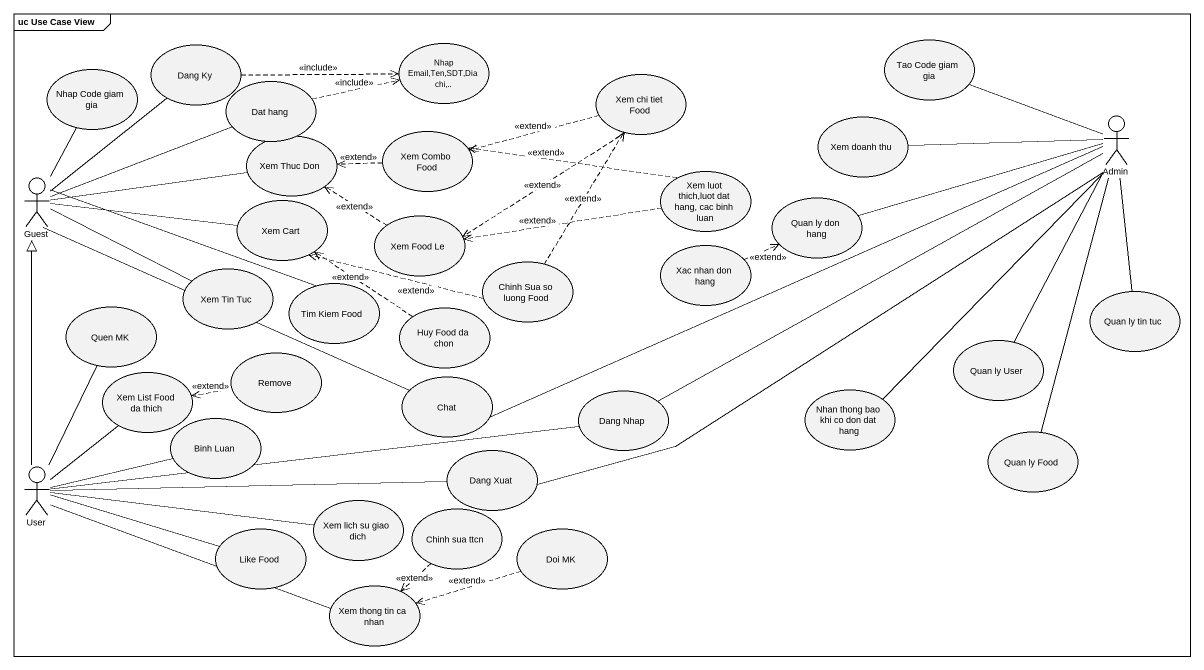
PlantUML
@startuml
mainframe uc Use Case View
usecase "Dang Ky" as Dang_Ky
usecase "Nhap Email,Ten,SDT,Dia chi,.." as Nhap_Email_Ten_SDT_Dia_chi
usecase "Tao Code giam gia" as Tao_Code_giam_gia
usecase "Nhap Code giam gia" as Nhap_Code_giam_gia
usecase "Dat hang" as Dat_hang
usecase "Xem chi tiet Food" as Xem_chi_tiet_Food
usecase "Xem doanh thu" as Xem_doanh_thu
actor Admin
usecase "Xem Thuc Don" as Xem_Thuc_Don
usecase "Xem Combo Food" as Xem_Combo_Food
actor Guest
usecase "Xem Cart" as Xem_Cart
usecase "Xem luot thich,luot dat hang, cac binh luan" as Xem_luot_thich_luot_dat
usecase "Quan ly don hang" as Quan_ly_don_hang
usecase "Xem Food Le" as Xem_Food_Le
usecase "Xem Tin Tuc" as Xem_Tin_Tuc
usecase "Chinh Sua so luong Food" as Chinh_Sua_so_luong_Food
usecase "Xac nhan don hang" as Xac_nhan_don_hang
usecase "Quen MK" as Quen_MK
usecase "Tim Kiem Food" as Tim_Kiem_Food
usecase "Huy Food da chon" as Huy_Food_da_chon
usecase "Quan ly tin tuc" as Quan_ly_tin_tuc
usecase "Remove" as Remove_
usecase "Quan ly User" as Quan_ly_User
usecase "Xem List Food da thich" as Xem_List_Food_da_thich
usecase Chat
usecase "Dang Nhap" as Dang_Nhap
usecase "Nhan thong bao khi co don dat hang" as Nhan_thong_bao_khi_co_don
usecase "Binh Luan" as Binh_Luan
usecase "Quan ly Food" as Quan_ly_Food
actor User
usecase "Dang Xuat" as Dang_Xuat
usecase "Xem lich su giao dich" as Xem_lich_su_giao_dich
usecase "Chinh sua ttcn" as Chinh_sua_ttcn
usecase "Like Food" as Like_Food
usecase "Doi MK" as Doi_MK
usecase "Xem thong tin ca nhan" as Xem_thong_tin_ca_nhan
Dang_Ky .right.> Nhap_Email_Ten_SDT_Dia_chi : <<include>>
Dat_hang .right.> Nhap_Email_Ten_SDT_Dia_chi : <<include>>
Xem_chi_tiet_Food .left.> Xem_Combo_Food : <<extend>>
Xem_chi_tiet_Food ..> Xem_Food_Le : <<extend>>
Admin -left- Tao_Code_giam_gia
Admin -left- Xem_doanh_thu
Admin -left- Quan_ly_don_hang
Admin -- Quan_ly_tin_tuc
Admin -- Quan_ly_User
Admin -left- Chat
Admin -left- Dang_Nhap
Admin -- Nhan_thong_bao_khi_co_don
Admin -- Quan_ly_Food
Admin -left- Dang_Xuat
Xem_Combo_Food .left.> Xem_Thuc_Don : <<extend>>
Guest -up- Dang_Ky
Guest -up- Nhap_Code_giam_gia
Guest -right- Dat_hang
Guest -right- Xem_Thuc_Don
Guest -right- Xem_Cart
Guest -right- Xem_Tin_Tuc
Guest -right- Tim_Kiem_Food
Guest -right- Chat
Xem_luot_thich_luot_dat .left.> Xem_Combo_Food : <<extend>>
Xem_luot_thich_luot_dat .left.> Xem_Food_Le : <<extend>>
Xem_Food_Le .up.> Xem_Thuc_Don : <<extend>>
Chinh_Sua_so_luong_Food .up.> Xem_chi_tiet_Food : <<extend>>
Chinh_Sua_so_luong_Food .left.> Xem_Cart : <<extend>>
Xac_nhan_don_hang .right.> Quan_ly_don_hang : <<extend>>
Huy_Food_da_chon .up.> Xem_Cart : <<extend>>
Remove_ .left.> Xem_List_Food_da_thich : <<extend>>
User -up-|> Guest
User -up- Quen_MK
User -up- Xem_List_Food_da_thich
User -right- Dang_Nhap
User -right- Binh_Luan
User -right- Dang_Xuat
User -right- Xem_lich_su_giao_dich
User -right- Like_Food
User -right- Xem_thong_tin_ca_nhan
Chinh_sua_ttcn ..> Xem_thong_tin_ca_nhan : <<extend>>
Doi_MK .left.> Xem_thong_tin_ca_nhan : <<extend>>
@enduml
